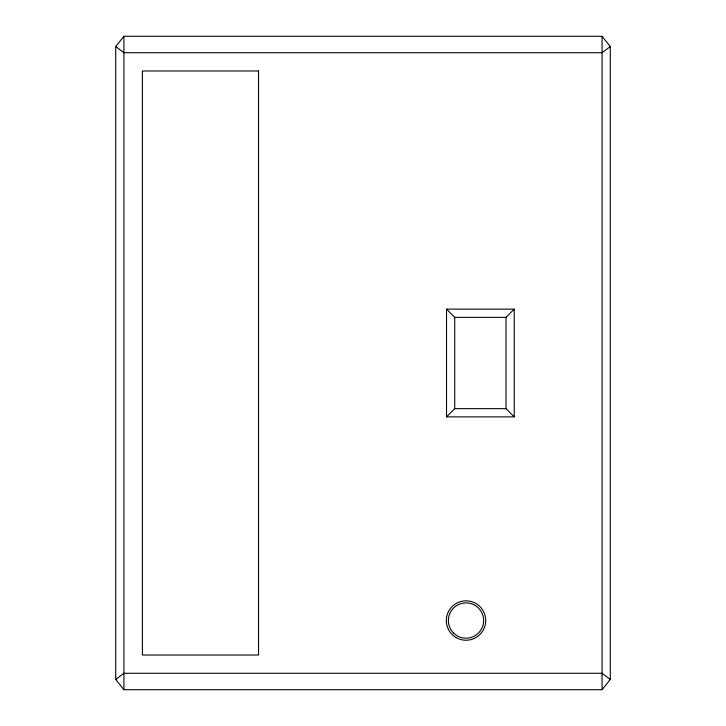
<?xml version="1.0" encoding="UTF-8"?>
<svg xmlns="http://www.w3.org/2000/svg" width="726" height="726" viewBox="0 0 726 726"><rect width="100%" height="100%" fill="white"/><g stroke="black" fill="none" stroke-linecap="round" stroke-linejoin="round"><path stroke-width="1.09" d="M115.715 46.564L123.928 36.3L602.072 36.3L610.285 46.564L610.285 679.436L602.072 689.7L123.928 689.7L115.715 679.436L115.715 46.564L123.928 52.717L602.072 52.717L610.285 46.564M514.244 416.869L506.031 408.656L506.031 317.344L514.244 309.131L446.526 309.131L446.526 416.869L514.244 416.869L514.244 309.131M446.526 416.869L454.73 408.656L454.73 317.344L446.526 309.131M115.715 679.436L123.928 673.283L602.072 673.283L610.285 679.436M454.73 317.344L506.031 317.344M454.73 408.656L506.031 408.656M602.072 36.3L602.072 689.7M123.928 36.3L123.928 689.7M258.547 70.985L142.396 70.985L142.396 655.015L258.547 655.015L258.547 70.985M456.164 637.6A19.702 19.702 0 0 0 485.721 620.539A19.702 19.702 0 0 0 456.164 603.478A19.702 19.702 0 0 0 456.164 637.6M453.541 633.027A17.651 17.651 0 0 0 483.062 625.113A17.651 17.651 0 0 0 461.446 603.497A17.651 17.651 0 0 0 453.541 633.027"/></g></svg>
